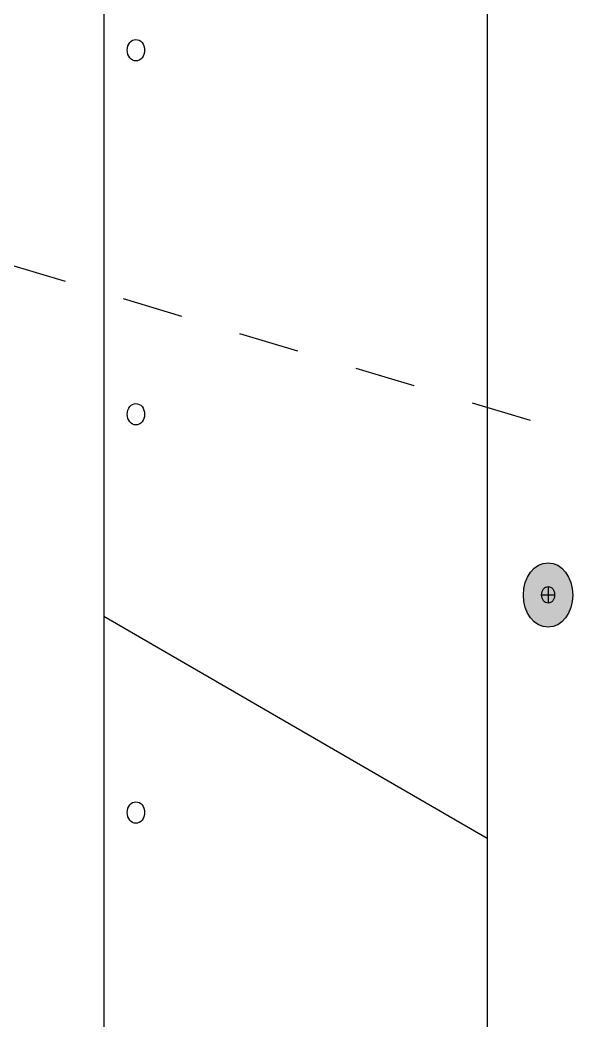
# Model space of a CAD drawing. Extents: x -1392 to 5791, y -3809 to 1722.
# Drawn here: x 889.8 to 973, y -2750.7 to -2602.3 of the extents above; entities that cross this region are included whole.
import ezdxf

# ---------------------------------------------------------------- set-up
doc = ezdxf.new("R2010")
doc.units = 0
doc.header["$MEASUREMENT"] = 0
doc.linetypes.add('AI-Linetype-18', pattern=[18, 9, -9])
for name, color, linetype, lineweight in [('G-ANNO-TTLB', 7, 'Continuous', 0), ('TYVEK', 7, 'Continuous', 0), ('WALL SCRATCH', 7, 'Continuous', 0)]:
    doc.layers.add(name, color=color, linetype=linetype, lineweight=lineweight)

# ---------------------------------------------------------------- blocks, each defined once
blk = doc.blocks.new('Block_170')
at = {"layer": 'WALL SCRATCH', "true_color": 0x003b71, "transparency": 33554687}
h = blk.add_hatch(color=156, dxfattribs=at)
h.dxf.hatch_style = 2
edge = h.paths.add_edge_path()
edge.add_ellipse((968.17, -2687.55), major_axis=(0, 4.78), ratio=0.766948, start_angle=0, end_angle=360)
at = {"layer": 'WALL SCRATCH', "color": 18, "lineweight": 25, "true_color": 0x080808}
for p, q in [((968.17, -2686.29), (968.17, -2688.76)), ((967.2, -2687.52), (969.14, -2687.52))]:
    blk.add_line(p, q, dxfattribs=at)
at = {"layer": 'WALL SCRATCH', "color": 8, "lineweight": 25, "true_color": 0x808080}
blk.add_lwpolyline([(967.66, -2683.13)], dxfattribs=at)
at = {"layer": 'WALL SCRATCH', "color": 18, "lineweight": 25, "true_color": 0x000000}
blk.add_ellipse((968.17, -2687.55), major_axis=(0, 4.78), ratio=0.766948, dxfattribs=at)
at = {"layer": 'WALL SCRATCH', "color": 18, "lineweight": 25, "true_color": 0x080808}
blk.add_ellipse((968.17, -2687.52), major_axis=(0, 1.23), ratio=0.788846, dxfattribs=at)
blk = doc.blocks.new('Block_169')
at = {"layer": 'WALL SCRATCH'}
blk.add_blockref('Block_170', (0, 0), dxfattribs=at)
blk = doc.blocks.new('Block_168')
at = {"layer": 'WALL SCRATCH'}
blk.add_blockref('Block_169', (0, 0), dxfattribs=at)

msp = doc.modelspace()

# ---------------------------------------------------------------- hatches: boundary and pattern name
at = {"layer": 'G-ANNO-TTLB', "true_color": 0xff00ff, "transparency": 33554687}
h = msp.add_hatch(color=6, dxfattribs=at)
edge = h.paths.add_edge_path()
edge.add_spline(control_points=[(1773.02, -3692.6), (1773.02, -3692.6), (-1156.5, -3692.6), (-1156.5, -3692.6), (-1156.5, -3692.6), (-1156.5, -1235.6), (-1156.5, -1235.6), (-1156.5, -1235.6), (1773.02, -1235.6), (1773.02, -1235.6), (1773.02, -1235.6), (1773.02, -3692.6), (1773.02, -3692.6)], knot_values=[0, 0, 0, 0, 1, 1, 1, 2, 2, 2, 3, 3, 3, 4, 4, 4, 4], degree=3, periodic=0)
edge = h.paths.add_edge_path()
edge.add_spline(control_points=[(-1147.5, -1244.6), (-1147.5, -1244.6), (-1147.5, -3683.6), (-1147.5, -3683.6), (-1147.5, -3683.6), (1764.02, -3683.6), (1764.02, -3683.6), (1764.02, -3683.6), (1764.02, -1244.6), (1764.02, -1244.6), (1764.02, -1244.6), (-1147.5, -1244.6), (-1147.5, -1244.6)], knot_values=[0, 0, 0, 0, 1, 1, 1, 2, 2, 2, 3, 3, 3, 4, 4, 4, 4], degree=3, periodic=0)
edge.add_line((-1147.5, -1244.6), (-1147.5, -1244.6))

# ---------------------------------------------------------------- linework, layer by layer
at = {"layer": 'G-ANNO-TTLB'}
for points in [[(1773.02, -3692.6), (1773.02, -3692.6), (-1156.5, -3692.6), (-1156.5, -3692.6), (-1156.5, -3692.6), (-1156.5, -1235.6), (-1156.5, -1235.6), (-1156.5, -1235.6), (1773.02, -1235.6), (1773.02, -1235.6), (1773.02, -1235.6), (1773.02, -3692.6), (1773.02, -3692.6)], [(-1147.5, -1244.6), (-1147.5, -1244.6), (-1147.5, -3683.6), (-1147.5, -3683.6), (-1147.5, -3683.6), (1764.02, -3683.6), (1764.02, -3683.6), (1764.02, -3683.6), (1764.02, -1244.6), (1764.02, -1244.6), (1764.02, -1244.6), (-1147.5, -1244.6), (-1147.5, -1244.6)]]:
    msp.add_open_spline(points, degree=3, knots=[0, 0, 0, 0, 1, 1, 1, 2, 2, 2, 3, 3, 3, 4, 4, 4, 4], dxfattribs=at)
at = {"layer": 'TYVEK', "color": 18, "linetype": 'AI-Linetype-18', "lineweight": 25, "true_color": 0x000000}
msp.add_line((1017.29, -2677.16), (597.96, -2551.74), dxfattribs=at)
at = {"layer": 'WALL SCRATCH', "color": 2, "lineweight": 25, "true_color": 0xffff00}
for p, q in [((902.25, -2480.61), (902.25, -2902.85)), ((902.25, -2690.67), (959.15, -2723.61))]:
    msp.add_line(p, q, dxfattribs=at)
at = {"layer": 'WALL SCRATCH', "color": 18, "lineweight": 25, "true_color": 0x000000}
msp.add_line((959.15, -2561.52), (959.15, -2842.38), dxfattribs=at)
at = {"layer": 'WALL SCRATCH', "color": 8, "lineweight": 25, "true_color": 0x808080}
msp.add_lwpolyline([(964.23, -2684.36)], dxfattribs=at)
msp.add_lwpolyline([(964.23, -2684.36)], dxfattribs=at)
at = {"layer": 'WALL SCRATCH', "color": 18, "lineweight": 25, "true_color": 0x080808}
for points in [[(902.25, -2690.67)], [(959.15, -2723.61)]]:
    msp.add_lwpolyline(points, dxfattribs=at)
at = {"layer": 'WALL SCRATCH', "color": 2, "lineweight": 25, "true_color": 0xffff00}
for points in [[(902.25, -2690.67)], [(959.15, -2723.61)]]:
    msp.add_lwpolyline(points, dxfattribs=at)
at = {"layer": 'WALL SCRATCH', "color": 252, "lineweight": 25, "true_color": 0x848484}
for centre in [(907.02, -2606.73), (907.02, -2660.73), (907.02, -2719.81)]:
    msp.add_ellipse(centre, major_axis=(0, 1.59), ratio=0.812499, dxfattribs=at)

# ---------------------------------------------------------------- block references
at = {"layer": 'WALL SCRATCH'}
msp.add_blockref('Block_168', (0, 0), dxfattribs=at)

doc.saveas('drawing.dxf')
